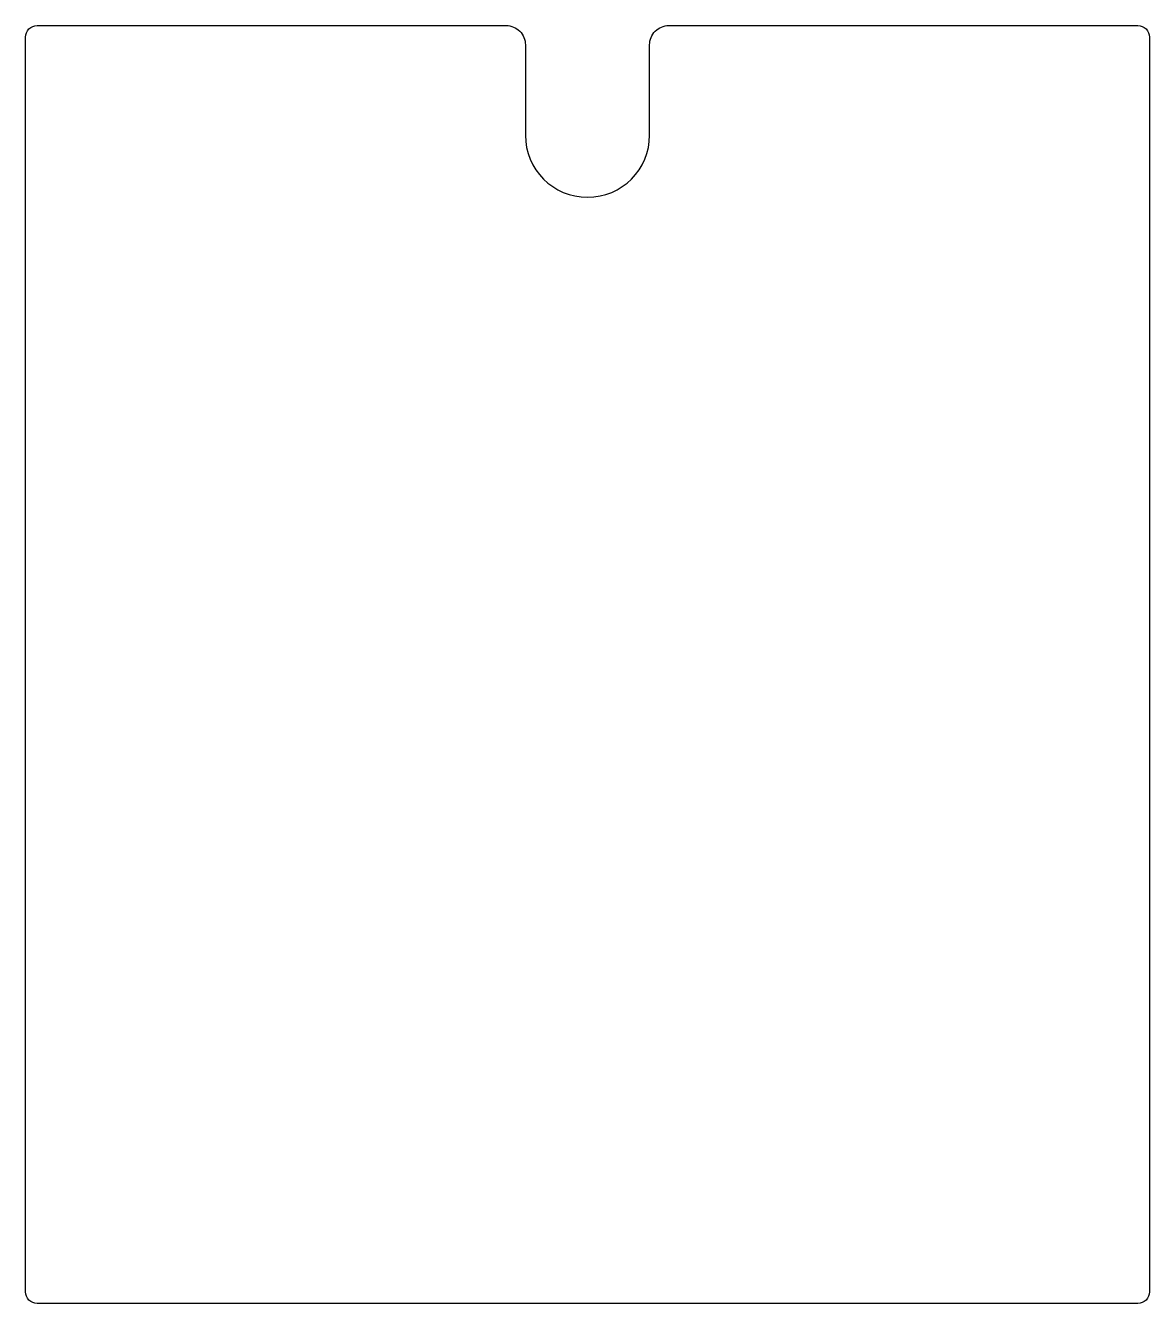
# Model space of a CAD drawing. Header units: millimetres. Extents: x 404 to 696, y 175 to 507.
import ezdxf

# ---------------------------------------------------------------- set-up
doc = ezdxf.new("R2010")
doc.units = ezdxf.units.MM
doc.layers.get('0').update_dxf_attribs({"linetype": 'CONTINUOUS'})

msp = doc.modelspace()

# ---------------------------------------------------------------- linework, layer by layer
msp.add_lwpolyline([(528.89, 506.5, -0.414214), (533.89, 501.5), (533.89, 478.08, 1), (566.11, 478.08), (566.11, 501.5, -0.414214), (571.11, 506.5), (692.75, 506.5, -0.414214), (695.75, 503.5), (695.75, 178, -0.414214), (692.75, 175), (407.25, 175, -0.414214), (404.25, 178), (404.25, 503.5, -0.414214), (407.25, 506.5)], format="xyb", close=True)

doc.saveas('drawing.dxf')
